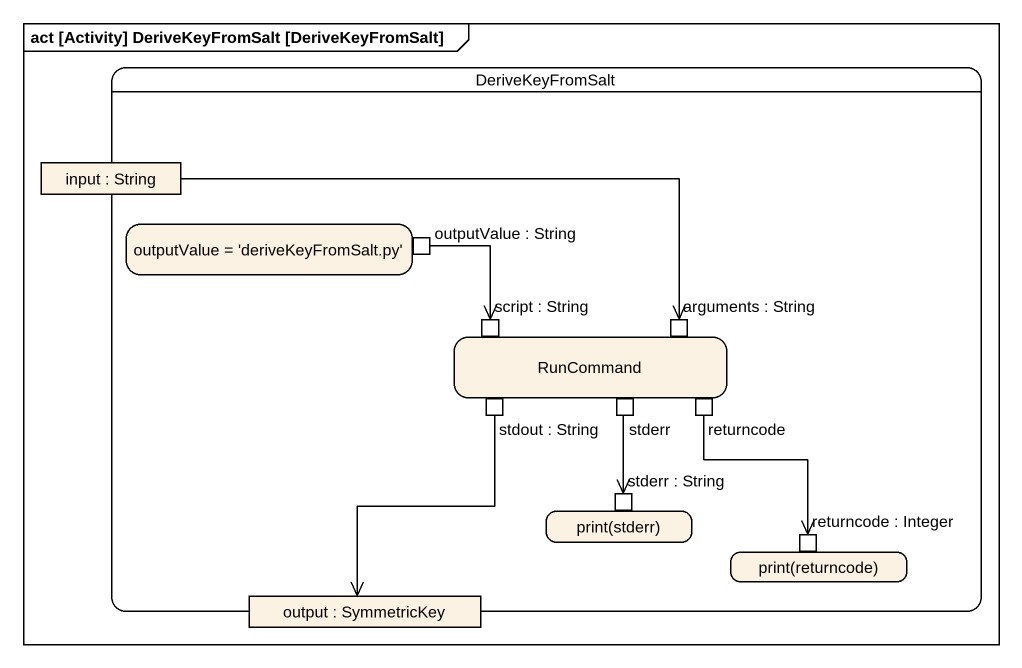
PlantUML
@startuml
mainframe act [Activity] DeriveKeyFromSalt [DeriveKeyFromSalt]
hide empty description
state DeriveKeyFromSalt {
  state "input : String" as input <<object>>
  state "outputValue = 'deriveKeyFromSalt.py'" as outputValue {
    state "outputValue : String" as outputValue_String <<outputPin>>
  }
  state RunCommand {
    state "script : String" as script_String <<inputPin>>
    state "arguments : String" as arguments_String <<inputPin>>
    state "stdout : String" as stdout_String <<outputPin>>
    state stderr <<outputPin>>
    state returncode <<outputPin>>
  }
  state "print(stderr)" as print_stderr {
    state "stderr : String" as stderr_String <<inputPin>>
  }
  state "print(returncode)" as print_returncode {
    state "returncode : Integer" as returncode_Integer <<inputPin>>
  }
  state "output : SymmetricKey" as output <<object>>
}
input -right-> arguments_String
outputValue_String --> script_String
stdout_String --> output
stderr --> stderr_String
returncode --> returncode_Integer
@enduml
